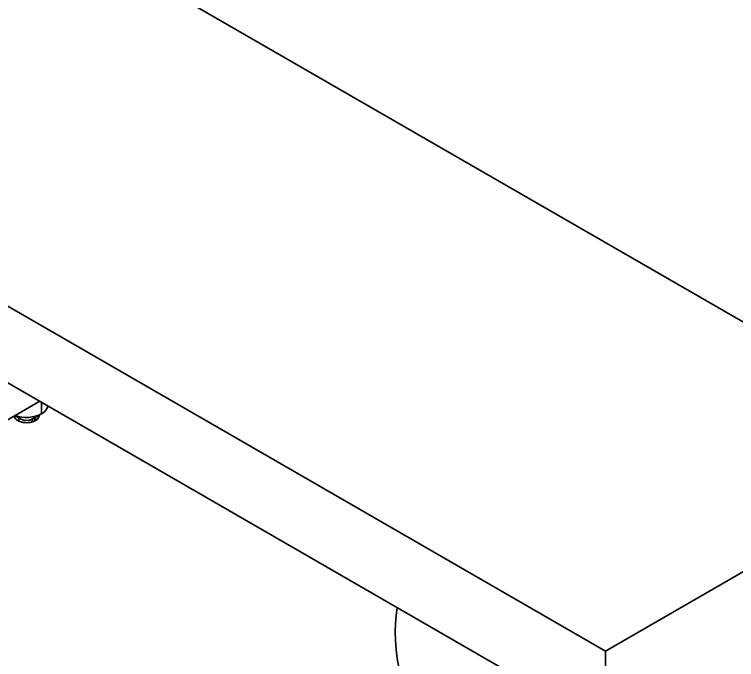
# Model space of a CAD drawing. Extents: x 146 to 1134, y 78 to 926.
# Drawn here: x 800.64 to 823.72, y 856.25 to 876.89 of the extents above; entities that cross this region are included whole.
import ezdxf

# ---------------------------------------------------------------- set-up
doc = ezdxf.new("R2010")
doc.units = 0

msp = doc.modelspace()

# ---------------------------------------------------------------- linework, layer by layer
at = {"color": 7, "lineweight": 35}
for p, q in [((754.612, 894.001), (819.524, 856.524)), ((756.733, 890.326), (817.403, 855.299)), ((793.042, 884.877), (830.838, 863.056)), ((794.279, 884.163), (830.838, 863.056)), ((819.524, 806.836), (819.524, 856.524))]:
    msp.add_line(p, q, dxfattribs=at)
at = {"color": 7, "lineweight": 35, "ltscale": 0.169257}
for p, q in [((795.58, 861.128), (801.443, 864.513)), ((801.443, 864.513), (795.58, 861.128))]:
    msp.add_line(p, q, dxfattribs=at)
at = {"color": 7, "lineweight": 35, "ltscale": 0.009222}
msp.add_line((801.502, 864.479), (801.502, 864.11), dxfattribs=at)
msp.add_line((801.502, 864.479), (801.502, 864.11), dxfattribs=at)
at = {"color": 7, "lineweight": 35, "ltscale": 0.005816}
msp.add_line((800.848, 863.937), (800.647, 864.053), dxfattribs=at)
at = {"color": 7, "lineweight": 35, "ltscale": 0.002502}
for p, q in [((800.775, 863.879), (800.775, 863.979)), ((801.275, 863.879), (801.275, 863.979))]:
    msp.add_line(p, q, dxfattribs=at)
at = {"color": 7, "lineweight": 35, "ltscale": 0.008676}
for p, q in [((801.202, 863.937), (801.502, 864.11)), ((801.502, 864.11), (801.202, 863.937))]:
    msp.add_line(p, q, dxfattribs=at)
at = {"color": 7, "lineweight": 35, "ltscale": 0.002551}
for p, q in [((801.308, 863.998), (801.308, 863.896)), ((801.308, 863.896), (801.308, 863.998))]:
    msp.add_line(p, q, dxfattribs=at)
at = {"color": 7, "lineweight": 35, "ltscale": 0.000158721}
msp.add_line((801.425, 864.059), (801.425, 864.065), dxfattribs=at)
at = {"color": 7, "lineweight": 35, "ltscale": 0.002118}
msp.add_line((801.202, 863.937), (801.202, 863.852), dxfattribs=at)
msp.add_line((801.202, 863.937), (801.202, 863.852), dxfattribs=at)
at = {"color": 7, "lineweight": 35, "ltscale": 0.326599}
msp.add_line((830.838, 863.056), (819.524, 856.524), dxfattribs=at)
at = {"color": 7, "lineweight": 35}
for centre, radius, start, end in [((800.78, 864.064), 0.155, 188.4673, 216.9009), ((800.872, 864.135), 0.272, 217.1937, 241.5473), ((801.178, 864.135), 0.272, 298.4527, 322.8063), ((801.275, 864.062), 0.15, 322.608, 359.0138), ((800.978, 864.317), 0.483, 240.7225, 257.2742), ((801.025, 864.289), 0.395, 243.3521, 296.6479), ((801.025, 864.289), 0.395, 243.3521, 296.6479), ((801.022, 864.484), 0.656, 256.7304, 270.2188), ((801.027, 864.484), 0.656, 269.7812, 283.2696), ((801.071, 864.317), 0.483, 282.7258, 299.2775)]:
    msp.add_arc(centre, radius, start, end, dxfattribs=at)
for centre, major_axis, start_param, end_param in [((801.025, 864.386), (0.675, 0), 5.497787, 6.231826), ((801.025, 864.386), (0.675, 0), 5.497787, 6.231317), ((801.025, 864.059), (0.4, 0), 3.218581, 3.926991), ((801.025, 864.386), (0.675, 0), 4.135542, 5.497787), ((801.025, 864.386), (0.675, 0), 4.135542, 5.497787), ((801.025, 864.059), (0.4, 0), 3.926991, 6.310184), ((816.696, 854.891), (-2.75, 4.763), 0.602563, 2.53903)]:
    msp.add_ellipse(centre, major_axis=major_axis, ratio=0.57735, start_param=start_param, end_param=end_param, dxfattribs=at)

doc.saveas('drawing.dxf')
